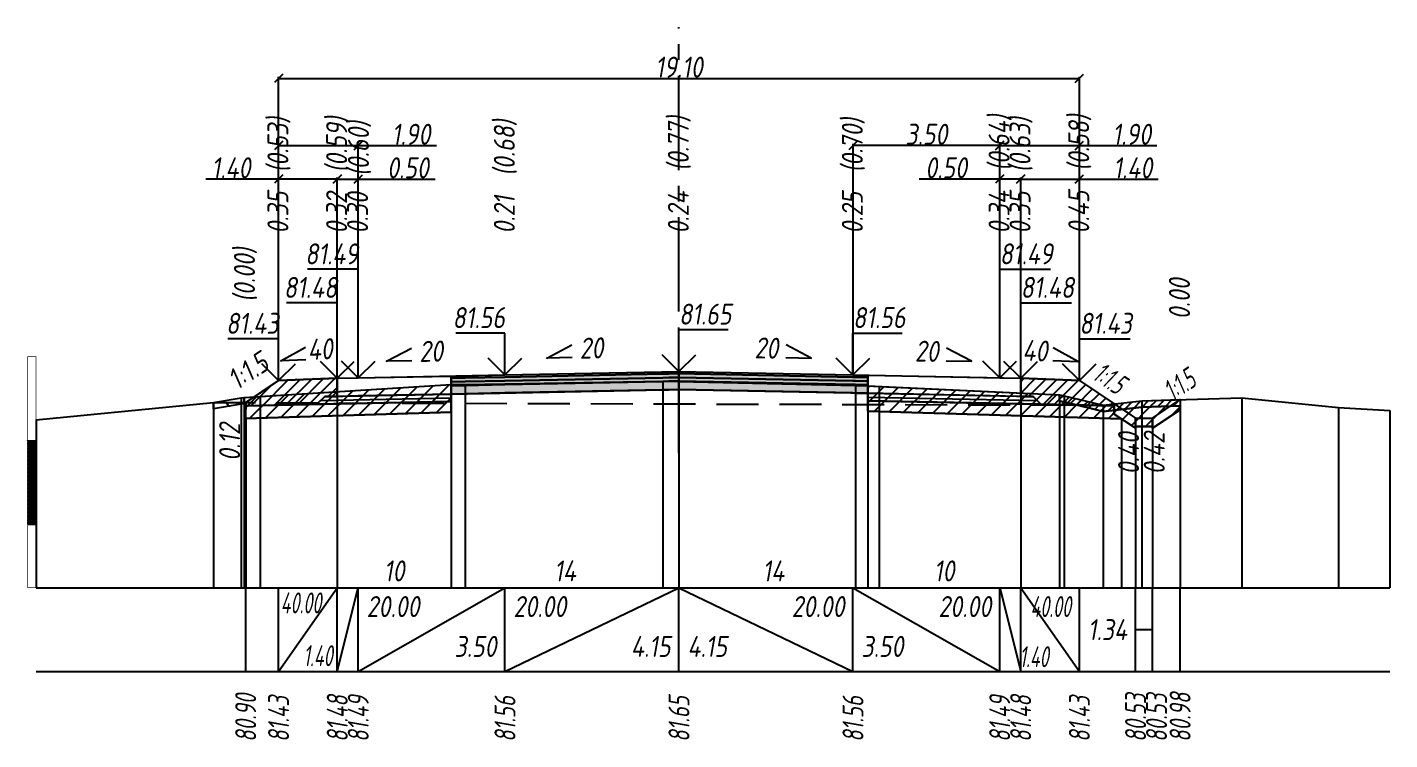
# Model space of a CAD drawing. Extents: x -717 to 1451, y -133302 to 233.
# Drawn here: x 77.4 to 239.9, y -28222.1 to -28137.2 of the extents above; entities that cross this region are included whole.
import ezdxf
from ezdxf.enums import TextEntityAlignment as Align

# ---------------------------------------------------------------- set-up
doc = ezdxf.new("R2010")
doc.units = 0
doc.linetypes.add('осевая2', pattern=[1.125, 0.75, -0.125, 0.125, -0.125])
doc.linetypes.add('штриховая', pattern=[0.75, 0.5, -0.25])
for name, color, linetype in [('Интерполированный поперечник', 2, 'Continuous'), ('Код_514', 1, 'Continuous'), ('Контур_0', 7, 'Continuous'), ('Контур_2521', 7, 'Continuous'), ('Контур_2564', 7, 'Continuous'), ('Контур_2660', 7, 'Continuous'), ('Контур_2665', 7, 'Continuous'), ('Контур_400', 7, 'Continuous'), ('Контур_508', 7, 'Continuous'), ('Контур_512', 7, 'Continuous'), ('Контур_513', 7, 'Continuous'), ('Красный поперечник', 1, 'Continuous'), ('Линейка абсолютных высот', 7, 'Continuous'), ('Объём_2501', 7, 'Continuous'), ('Объём_2564', 7, 'Continuous'), ('Объём_2650', 7, 'Continuous'), ('Объём_2660', 7, 'Continuous'), ('Объём_2661', 7, 'Continuous'), ('Объём_2662', 7, 'Continuous'), ('Объём_2663', 7, 'Continuous'), ('Объём_2664', 7, 'Continuous'), ('Объём_2665', 7, 'Continuous'), ('Объём_2666', 7, 'Continuous'), ('Объём_2753', 7, 'Continuous'), ('Ось', 1, 'осевая2'), ('Отметки покрытия', 7, 'Continuous'), ('Рабочие отметки', 7, 'Continuous'), ('Рабочие отметки доп.', 7, 'Continuous'), ('Слои выравнивания', 7, 'Continuous'), ('Таблица', 7, 'Continuous'), ('Уклоны проезжей части', 7, 'Continuous'), ('Черный поперечник', 3, 'Continuous')]:
    doc.layers.add(name, color=color, linetype=linetype)
for name, color, linetype, true_color in [('Контур_2540', 2, 'Continuous', 0xffff00), ('Контур_2560', 2, 'Continuous', 0xffff00), ('Контур_2561', 7, 'Continuous', 0xff8040), ('Контур_2562', 3, 'Continuous', 0x00ff00), ('Контур_2563', 7, 'Continuous', 0xff8000), ('Контур_2583', 3, 'Continuous', 0x00ff00), ('Контур_2584', 3, 'Continuous', 0x00ff00), ('Контур_2725', 7, 'Continuous', 0x323232), ('Контур_2736', 4, 'Continuous', 0x00ffff), ('Контур_2760', 7, 'Continuous', 0x323232), ('Контур_2761', 7, 'Continuous', 0x323232), ('Контур_2762', 7, 'Continuous', 0x323232), ('Контур_2763', 7, 'Continuous', 0x323232), ('Контур_402', 7, 'Continuous', 0xff6464), ('Контур_703', 4, 'Continuous', 0x00ffff), ('Контур_707', 4, 'Continuous', 0x00ffff), ('Контур_720', 131, 'Continuous', 0xaaffff), ('Объём_2500', 7, 'Continuous', 0xc0c0c0), ('Объём_2520', 7, 'Continuous', 0x80ffff), ('Объём_2540', 2, 'Continuous', 0xffff00), ('Объём_2560', 2, 'Continuous', 0xffff00), ('Объём_2561', 7, 'Continuous', 0xff8040), ('Объём_2562', 3, 'Continuous', 0x00ff00), ('Объём_2563', 7, 'Continuous', 0xff8000), ('Объём_2570', 7, 'Continuous', 0x80ff00), ('Объём_2583', 3, 'Continuous', 0x00ff00), ('Объём_2584', 3, 'Continuous', 0x00ff00), ('Объём_2591', 3, 'Continuous', 0x00ff00), ('Объём_2595', 3, 'Continuous', 0x00ff00), ('Объём_2600', 7, 'Continuous', 0x808000), ('Объём_2746', 2, 'Continuous', 0xffff00)]:
    doc.layers.add(name, color=color, linetype=linetype, true_color=true_color)
doc.styles.get("Standard").update_dxf_attribs({"font": 'txt', "height": 2.5})
doc.styles.add('М', font='romand.shx', dxfattribs={"width": 0.8, "oblique": 10, "height": 2.5})
doc.dimstyles.get("Standard").update_dxf_attribs({"dimtxt": 0.18, "dimasz": 0.18, "dimexe": 0.18, "dimexo": 0.0625, "dimgap": 0.09, "dimtad": 0, "dimtih": 1, "dimtoh": 1, "dimdec": 4, "dimzin": 0, "dimdsep": 46, "dimtxsty": 'Standard', "dimcen": 0.09, "dimadec": 0, "dimazin": 0, "dimtfac": 1, "dimtdec": 4, "dimtofl": 0, "dimtmove": 0, "dimatfit": 3, "dimfxl": 1, "dimtolj": 1, "dimtzin": 0, "dimarcsym": 0})

# ---------------------------------------------------------------- blocks, each defined once
blk = doc.blocks.new('_Oblique')
at = {"color": 0, "linetype": 'ByBlock', "lineweight": -2}
blk.add_line((-0.5, -0.5), (0.5, 0.5), dxfattribs=at)
blk = doc.blocks.new('*D2921')
at = {"color": 0, "lineweight": -2, "transparency": 16777216}
for p, q in [((195.92, -28179.04), (195.92, -28155.11)), ((195.92, -28155.29), (202.92, -28155.29)), ((202.92, -28179.32), (202.92, -28155.11)), ((202.92, -28155.29), (212.3, -28155.29))]:
    blk.add_line(p, q, dxfattribs=at)
at = {"layer": 'Defpoints', "color": 0, "transparency": 16777216}
for p in [(202.92, -28155.29), (195.92, -28179.1), (202.92, -28179.38)]:
    blk.add_point(p, dxfattribs=at)
at = {"color": 0, "lineweight": -2, "transparency": 16777216, "rotation": 180}
blk.add_blockref('_Oblique', (195.92, -28155.29), dxfattribs=at)
at = {"color": 0, "lineweight": -2, "transparency": 16777216}
blk.add_blockref('_Oblique', (202.92, -28155.29), dxfattribs=at)
at = {"color": 0, "transparency": 16777216, "insert": (209.29, -28153.95), "char_height": 2.5, "width": 0.69, "attachment_point": 5, "style": 'М'}
blk.add_mtext('\\A1;1.40', dxfattribs=at)
blk = doc.blocks.new('*D2922')
at = {"color": 0, "lineweight": -2, "transparency": 16777216}
for p, q in [((107.42, -28155.29), (98.74, -28155.29)), ((107.42, -28179.32), (107.42, -28155.11)), ((114.42, -28155.29), (107.42, -28155.29)), ((114.42, -28179.04), (114.42, -28155.11))]:
    blk.add_line(p, q, dxfattribs=at)
at = {"layer": 'Defpoints', "color": 0, "transparency": 16777216}
for p in [(114.42, -28155.29), (107.42, -28179.38), (114.42, -28179.1)]:
    blk.add_point(p, dxfattribs=at)
at = {"color": 0, "lineweight": -2, "transparency": 16777216, "rotation": 180}
blk.add_blockref('_Oblique', (107.42, -28155.29), dxfattribs=at)
at = {"color": 0, "lineweight": -2, "transparency": 16777216}
blk.add_blockref('_Oblique', (114.42, -28155.29), dxfattribs=at)
at = {"color": 0, "transparency": 16777216, "insert": (101.75, -28153.95), "char_height": 2.5, "width": 0.69, "attachment_point": 5, "style": 'М'}
blk.add_mtext('\\A1;1.40', dxfattribs=at)
blk = doc.blocks.new('*D2923')
at = {"color": 0, "lineweight": -2, "transparency": 16777216}
for p, q in [((193.42, -28155.29), (183.8, -28155.29)), ((193.42, -28178.99), (193.42, -28155.11)), ((195.92, -28155.29), (193.42, -28155.29)), ((195.92, -28179.04), (195.92, -28155.11))]:
    blk.add_line(p, q, dxfattribs=at)
at = {"layer": 'Defpoints', "color": 0, "transparency": 16777216}
for p in [(195.92, -28155.29), (193.42, -28179.05), (195.92, -28179.1)]:
    blk.add_point(p, dxfattribs=at)
at = {"color": 0, "lineweight": -2, "transparency": 16777216, "rotation": 180}
blk.add_blockref('_Oblique', (193.42, -28155.29), dxfattribs=at)
at = {"color": 0, "lineweight": -2, "transparency": 16777216}
blk.add_blockref('_Oblique', (195.92, -28155.29), dxfattribs=at)
at = {"color": 0, "transparency": 16777216, "insert": (187.03, -28153.95), "char_height": 2.5, "width": 0.72, "attachment_point": 5, "style": 'М'}
blk.add_mtext('\\A1;0.50', dxfattribs=at)
blk = doc.blocks.new('*D2924')
at = {"color": 0, "lineweight": -2, "transparency": 16777216}
for p, q in [((114.42, -28179.04), (114.42, -28155.11)), ((114.42, -28155.29), (116.92, -28155.29)), ((116.92, -28178.99), (116.92, -28155.11)), ((116.92, -28155.29), (126.08, -28155.29))]:
    blk.add_line(p, q, dxfattribs=at)
at = {"layer": 'Defpoints', "color": 0, "transparency": 16777216}
for p in [(116.92, -28155.29), (114.42, -28179.1), (116.92, -28179.05)]:
    blk.add_point(p, dxfattribs=at)
at = {"color": 0, "lineweight": -2, "transparency": 16777216, "rotation": 180}
blk.add_blockref('_Oblique', (114.42, -28155.29), dxfattribs=at)
at = {"color": 0, "lineweight": -2, "transparency": 16777216}
blk.add_blockref('_Oblique', (116.92, -28155.29), dxfattribs=at)
at = {"color": 0, "transparency": 16777216, "insert": (122.85, -28153.95), "char_height": 2.5, "width": 0.72, "attachment_point": 5, "style": 'М'}
blk.add_mtext('\\A1;0.50', dxfattribs=at)
blk = doc.blocks.new('*D2925')
at = {"color": 0, "lineweight": -2, "transparency": 16777216}
for p, q in [((175.92, -28178.64), (175.92, -28151.11)), ((193.42, -28151.29), (175.92, -28151.29)), ((193.42, -28178.99), (193.42, -28151.11))]:
    blk.add_line(p, q, dxfattribs=at)
at = {"layer": 'Defpoints', "color": 0, "transparency": 16777216}
for p in [(175.92, -28151.29), (175.92, -28178.7), (193.42, -28179.05)]:
    blk.add_point(p, dxfattribs=at)
at = {"color": 0, "lineweight": -2, "transparency": 16777216, "rotation": 180}
blk.add_blockref('_Oblique', (175.92, -28151.29), dxfattribs=at)
at = {"color": 0, "lineweight": -2, "transparency": 16777216}
blk.add_blockref('_Oblique', (193.42, -28151.29), dxfattribs=at)
at = {"color": 0, "transparency": 16777216, "insert": (184.67, -28149.95), "char_height": 2.5, "width": 0.75, "attachment_point": 5, "style": 'М'}
blk.add_mtext('\\A1;3.50', dxfattribs=at)
blk = doc.blocks.new('*D2926')
at = {"color": 0, "lineweight": -2, "transparency": 16777216}
for p, q in [((193.42, -28178.99), (193.42, -28151.11)), ((193.42, -28151.29), (202.92, -28151.29)), ((202.92, -28179.32), (202.92, -28151.11)), ((202.92, -28151.29), (212.17, -28151.29))]:
    blk.add_line(p, q, dxfattribs=at)
at = {"layer": 'Defpoints', "color": 0, "transparency": 16777216}
for p in [(193.42, -28151.29), (193.42, -28179.05), (202.92, -28179.38)]:
    blk.add_point(p, dxfattribs=at)
at = {"color": 0, "lineweight": -2, "transparency": 16777216, "rotation": 180}
blk.add_blockref('_Oblique', (193.42, -28151.29), dxfattribs=at)
at = {"color": 0, "lineweight": -2, "transparency": 16777216}
blk.add_blockref('_Oblique', (202.92, -28151.29), dxfattribs=at)
at = {"color": 0, "transparency": 16777216, "insert": (209.16, -28149.95), "char_height": 2.5, "width": 0.69, "attachment_point": 5, "style": 'М'}
blk.add_mtext('\\A1;1.90', dxfattribs=at)
blk = doc.blocks.new('*D2927')
at = {"color": 0, "lineweight": -2, "transparency": 16777216}
for p, q in [((107.42, -28179.32), (107.42, -28151.11)), ((107.42, -28151.29), (116.92, -28151.29)), ((116.92, -28178.99), (116.92, -28151.11)), ((116.92, -28151.29), (126.23, -28151.29))]:
    blk.add_line(p, q, dxfattribs=at)
at = {"layer": 'Defpoints', "color": 0, "transparency": 16777216}
for p in [(116.92, -28151.29), (107.42, -28179.38), (116.92, -28179.05)]:
    blk.add_point(p, dxfattribs=at)
at = {"color": 0, "lineweight": -2, "transparency": 16777216, "rotation": 180}
blk.add_blockref('_Oblique', (107.42, -28151.29), dxfattribs=at)
at = {"color": 0, "lineweight": -2, "transparency": 16777216}
blk.add_blockref('_Oblique', (116.92, -28151.29), dxfattribs=at)
at = {"color": 0, "transparency": 16777216, "insert": (123.22, -28149.95), "char_height": 2.5, "width": 0.69, "attachment_point": 5, "style": 'М'}
blk.add_mtext('\\A1;1.90', dxfattribs=at)
blk = doc.blocks.new('*D2928')
at = {"color": 0, "lineweight": -2, "transparency": 16777216}
for p, q in [((107.42, -28179.32), (107.42, -28143.11)), ((107.42, -28143.29), (202.92, -28143.29)), ((202.92, -28179.32), (202.92, -28143.11))]:
    blk.add_line(p, q, dxfattribs=at)
at = {"layer": 'Defpoints', "color": 0, "transparency": 16777216}
for p in [(202.92, -28143.29), (107.42, -28179.38), (202.92, -28179.38)]:
    blk.add_point(p, dxfattribs=at)
at = {"color": 0, "lineweight": -2, "transparency": 16777216, "rotation": 180}
blk.add_blockref('_Oblique', (107.42, -28143.29), dxfattribs=at)
at = {"color": 0, "lineweight": -2, "transparency": 16777216}
blk.add_blockref('_Oblique', (202.92, -28143.29), dxfattribs=at)
at = {"color": 0, "transparency": 16777216, "insert": (155.17, -28141.95), "char_height": 2.5, "width": 0.81, "attachment_point": 5, "style": 'М'}
blk.add_mtext('\\A1;19.10', dxfattribs=at)

msp = doc.modelspace()

# ---------------------------------------------------------------- hatches: boundary and pattern name
at = {"layer": 'Линейка абсолютных высот'}
h = msp.add_hatch(dxfattribs=at)
h.set_pattern_fill('ANSI37', scale=0.3, style=0)
h.set_pattern_definition([(45.00000125, (-1.506814, -350.447154), (-0.02651650593, 0.02651650477), []), (135.00000034, (-1.506814, -350.447154), (-0.02651650519, -0.026516505506), [])])
h.paths.add_polyline_path([(78.493, -28196.461), (78.493, -28186.461), (77.493, -28186.461), (77.493, -28196.461)])
at = {"layer": 'Объём_2563'}
h = msp.add_hatch(dxfattribs=at)
h.set_pattern_fill('ANSI31', color=256, scale=0.3)
h.paths.add_polyline_path([(107.416, -28179.322), (114.416, -28179.042), (114.416, -28181.192), (112.916, -28181.222), (111.997, -28182.14), (103.493, -28182.31), (103.493, -28181.937)])
h = msp.add_hatch(dxfattribs=at)
h.set_pattern_fill('ANSI31', color=256, scale=0.3)
h.paths.add_polyline_path([(207.076, -28182.315), (198.334, -28182.14), (197.416, -28181.222), (195.916, -28181.192), (195.916, -28179.042), (202.916, -28179.322), (207.076, -28182.095)])
at = {"layer": 'Объём_2570'}
h = msp.add_hatch(dxfattribs=at)
h.set_pattern_fill('ANSI31', color=256, scale=0.2)
h.paths.add_polyline_path([(214.928, -28182.331), (210.365, -28182.474), (205.771, -28182.992), (201.119, -28181.861), (200.561, -28181.778), (200.561, -28181.028), (201.119, -28181.111), (205.771, -28182.242), (210.365, -28181.724), (214.928, -28181.581)])
at = {"layer": 'Объём_2600'}
h = msp.add_hatch(dxfattribs=at)
h.set_pattern_fill('ANSI31', color=6, scale=0.4)
h.paths.add_polyline_path([(127.998, -28183.092), (103.493, -28183.827), (103.493, -28181.937), (103.323, -28181.936), (103.323, -28181.322), (105.224, -28181.21), (127.998, -28179.793)])
h = msp.add_hatch(dxfattribs=at)
h.set_pattern_fill('ANSI31', color=6, scale=0.4)
h.paths.add_polyline_path([(214.928, -28182.783), (211.617, -28184.991), (211.617, -28184.789), (209.617, -28184.789), (209.617, -28184.991), (207.919, -28183.859), (177.673, -28182.952), (177.673, -28179.939), (200.561, -28181.028), (200.561, -28181.778), (201.119, -28181.861), (205.771, -28182.992), (210.365, -28182.474), (214.928, -28182.331)])
h = msp.add_hatch(dxfattribs=at)
h.set_pattern_fill('HONEY', color=5, scale=0.3)
h.paths.add_polyline_path([(99.645, -28181.925), (103.323, -28181.936), (103.323, -28182.072), (102.967, -28182.115), (99.645, -28182.675)])
at = {"layer": 'Слои выравнивания'}
for color, points in [(2, [(127.998, -28178.77), (129.677, -28178.736), (134.416, -28178.642), (153.226, -28178.265), (153.949, -28178.251), (155.166, -28178.227), (155.166, -28178.477), (153.949, -28178.501), (153.226, -28178.515), (134.416, -28178.892), (129.677, -28178.986), (127.998, -28179.02)]), (3, [(127.998, -28179.02), (129.677, -28178.986), (134.416, -28178.892), (153.226, -28178.515), (153.949, -28178.501), (155.166, -28178.477), (155.166, -28178.927), (153.949, -28178.951), (153.226, -28178.965), (134.416, -28179.342), (129.677, -28179.436), (127.998, -28179.47)]), (4, [(127.998, -28179.47), (129.677, -28179.436), (134.416, -28179.342), (153.226, -28178.965), (153.949, -28178.951), (155.166, -28178.927), (155.166, -28179.377), (153.949, -28179.401), (153.226, -28179.415), (134.416, -28179.792), (129.677, -28179.886), (127.998, -28179.92)]), (5, [(127.998, -28179.92), (129.677, -28179.886), (134.416, -28179.792), (153.226, -28179.415), (153.949, -28179.401), (155.166, -28179.377), (155.166, -28180.377), (153.949, -28180.401), (153.226, -28180.415), (134.416, -28180.792), (129.677, -28180.886), (127.998, -28180.92)]), (2, [(155.166, -28178.227), (175.916, -28178.642), (176.224, -28178.648), (177.673, -28178.677), (177.673, -28178.927), (176.224, -28178.898), (175.916, -28178.892), (155.166, -28178.477)]), (3, [(155.166, -28178.477), (175.916, -28178.892), (176.224, -28178.898), (177.673, -28178.927), (177.673, -28179.377), (176.224, -28179.348), (175.916, -28179.342), (155.166, -28178.927)]), (4, [(155.166, -28178.927), (175.916, -28179.342), (176.224, -28179.348), (177.673, -28179.377), (177.673, -28179.827), (176.224, -28179.798), (175.916, -28179.792), (155.166, -28179.377)]), (5, [(155.166, -28179.377), (175.916, -28179.792), (176.224, -28179.798), (177.673, -28179.827), (177.673, -28180.827), (176.224, -28180.798), (175.916, -28180.792), (155.166, -28180.377)])]:
    msp.add_hatch(color=color, dxfattribs=at).paths.add_polyline_path(points)

# ---------------------------------------------------------------- linework, layer by layer
at = {"layer": 'Интерполированный поперечник', "linetype": 'штриховая', "ltscale": 10, "flags": 128}
msp.add_lwpolyline([(99.645, -28181.925), (205.771, -28182.242)], dxfattribs=at)
at = {"layer": 'Код_514'}
for p, q in [((103.493, -28214), (103.493, -28204)), ((107.416, -28214), (107.416, -28204)), ((107.416, -28214), (114.416, -28204)), ((114.416, -28214), (114.416, -28204)), ((114.416, -28214), (116.916, -28204)), ((116.916, -28214), (116.916, -28204)), ((116.916, -28214), (134.416, -28204)), ((134.416, -28214), (134.416, -28204)), ((134.416, -28214), (155.166, -28204)), ((155.166, -28214), (155.166, -28204)), ((155.166, -28204), (175.916, -28214)), ((175.916, -28214), (175.916, -28204)), ((175.916, -28204), (193.416, -28214)), ((193.416, -28214), (193.416, -28204)), ((193.416, -28204), (195.916, -28214)), ((195.916, -28214), (195.916, -28204)), ((195.916, -28204), (202.916, -28214)), ((202.916, -28214), (202.916, -28204)), ((209.617, -28214), (209.617, -28204)), ((211.617, -28214), (211.617, -28204)), ((214.928, -28214), (214.928, -28204)), ((209.617, -28209), (211.617, -28209))]:
    msp.add_line(p, q, dxfattribs=at)
at = {"layer": 'Контур_0', "color": 18, "true_color": 0x000000, "flags": 128}
for points in [[(116.916, -28181.142), (114.416, -28181.192), (114.416, -28179.042), (127.998, -28178.77), (127.998, -28180.92), (116.916, -28181.142), (116.916, -28181.142)], [(177.673, -28178.677), (195.916, -28179.042), (195.916, -28181.192), (177.673, -28180.827), (177.673, -28178.677), (177.673, -28178.677)], [(103.493, -28182.31), (111.997, -28182.14), (112.916, -28181.222), (114.416, -28181.192)], [(112.916, -28181.222), (127.998, -28180.92), (127.998, -28181.82), (111.997, -28182.14), (112.916, -28181.222), (112.916, -28181.222)], [(193.416, -28181.142), (197.416, -28181.222), (198.334, -28182.14), (177.673, -28181.727), (177.673, -28180.827), (193.416, -28181.142), (193.416, -28181.142)], [(195.916, -28181.192), (197.416, -28181.222), (198.334, -28182.14), (207.076, -28182.315)]]:
    msp.add_lwpolyline(points, dxfattribs=at)
at = {"layer": 'Контур_2521', "color": 18, "true_color": 0x000000, "flags": 128}
for points in [[(177.673, -28181.277), (197.875, -28181.681)], [(112.456, -28181.681), (127.998, -28181.37)]]:
    msp.add_lwpolyline(points, dxfattribs=at)
at = {"layer": 'Контур_2540', "flags": 128}
for points in [[(127.998, -28183.092), (103.493, -28183.827), (103.493, -28182.31), (127.998, -28181.82), (127.998, -28183.092), (127.998, -28183.092)], [(207.076, -28183.297), (207.919, -28183.859), (177.673, -28182.952), (177.673, -28181.727), (207.076, -28182.315), (207.076, -28183.297), (207.076, -28183.297)]]:
    msp.add_lwpolyline(points, dxfattribs=at)
at = {"layer": 'Контур_2560', "flags": 128}
for points in [[(107.416, -28179.322), (107.416, -28179.322), (107.416, -28179.322), (114.416, -28179.042)], [(195.916, -28179.042), (202.916, -28179.322), (202.916, -28179.322), (202.916, -28179.322)]]:
    msp.add_lwpolyline(points, dxfattribs=at)
at = {"layer": 'Контур_2561', "flags": 128}
for points in [[(114.416, -28179.042), (114.416, -28179.042), (107.416, -28179.322), (107.416, -28179.322), (114.416, -28179.042)], [(195.916, -28179.042), (195.916, -28179.042), (202.916, -28179.322), (202.916, -28179.322), (195.916, -28179.042)]]:
    msp.add_lwpolyline(points, dxfattribs=at)
at = {"layer": 'Контур_2562', "flags": 128}
for points in [[(107.416, -28179.322), (107.416, -28179.322), (107.416, -28179.322), (107.416, -28179.322), (107.416, -28179.322)], [(202.916, -28179.322), (202.916, -28179.322), (202.916, -28179.322), (202.916, -28179.322), (202.916, -28179.322)]]:
    msp.add_lwpolyline(points, dxfattribs=at)
at = {"layer": 'Контур_2563', "flags": 128}
for points in [[(107.416, -28179.322), (114.416, -28179.042), (114.416, -28181.192), (112.916, -28181.222), (111.997, -28182.14), (103.493, -28182.31), (103.493, -28181.937), (107.416, -28179.322), (107.416, -28179.322)], [(207.076, -28182.315), (198.334, -28182.14), (197.416, -28181.222), (195.916, -28181.192), (195.916, -28179.042), (202.916, -28179.322), (207.076, -28182.095), (207.076, -28182.315), (207.076, -28182.315)]]:
    msp.add_lwpolyline(points, dxfattribs=at)
at = {"layer": 'Контур_2564', "flags": 128}
for points in [[(107.416, -28179.322), (114.416, -28179.042)], [(195.916, -28179.042), (202.916, -28179.322)]]:
    msp.add_lwpolyline(points, dxfattribs=at)
at = {"layer": 'Контур_2583', "flags": 128}
for points in [[(207.076, -28182.095), (209.617, -28183.789), (209.617, -28184.991), (207.076, -28183.297), (207.076, -28182.095)], [(211.617, -28183.789), (214.928, -28181.581), (214.928, -28182.783), (211.617, -28184.991), (211.617, -28183.789)]]:
    msp.add_lwpolyline(points, dxfattribs=at)
at = {"layer": 'Контур_2584', "flags": 128}
msp.add_lwpolyline([(209.617, -28183.789), (211.617, -28183.789), (211.617, -28184.789), (209.617, -28184.789), (209.617, -28183.789)], dxfattribs=at)
at = {"layer": 'Контур_2660', "flags": 128}
for points in [[(177.673, -28182.952), (207.919, -28183.859)], [(103.493, -28183.827), (127.998, -28183.092)]]:
    msp.add_lwpolyline(points, dxfattribs=at)
at = {"layer": 'Контур_2665', "flags": 128}
for points in [[(107.416, -28179.322), (107.416, -28179.322)], [(202.916, -28179.322), (202.916, -28179.322)]]:
    msp.add_lwpolyline(points, dxfattribs=at)
at = {"layer": 'Контур_2725', "flags": 128}
msp.add_lwpolyline([(127.998, -28180.92), (129.677, -28180.886), (134.416, -28180.792), (153.226, -28180.415), (153.949, -28180.401), (155.166, -28180.377), (175.916, -28180.792), (176.224, -28180.798), (177.673, -28180.827)], dxfattribs=at)
at = {"layer": 'Контур_2736', "flags": 128}
for points in [[(107.416, -28179.322), (103.493, -28181.937)], [(202.916, -28179.322), (207.076, -28182.095), (207.076, -28182.095), (209.617, -28183.789)]]:
    msp.add_lwpolyline(points, dxfattribs=at)
at = {"layer": 'Контур_2760', "flags": 128}
msp.add_lwpolyline([(127.998, -28178.77), (129.677, -28178.736), (134.416, -28178.642), (153.226, -28178.265), (153.949, -28178.251), (155.166, -28178.227), (175.916, -28178.642), (176.224, -28178.648), (177.673, -28178.677)], dxfattribs=at)
at = {"layer": 'Контур_2761', "flags": 128}
msp.add_lwpolyline([(127.998, -28179.02), (129.677, -28178.986), (134.416, -28178.892), (153.226, -28178.515), (153.949, -28178.501), (155.166, -28178.477), (175.916, -28178.892), (176.224, -28178.898), (177.673, -28178.927)], dxfattribs=at)
msp.add_lwpolyline([(127.998, -28179.02), (129.677, -28178.986), (134.416, -28178.892), (153.226, -28178.515), (153.949, -28178.501), (155.166, -28178.477), (175.916, -28178.892), (176.224, -28178.898), (177.673, -28178.927)], dxfattribs=at)
at = {"layer": 'Контур_2762', "flags": 128}
msp.add_lwpolyline([(127.998, -28179.47), (129.677, -28179.436), (134.416, -28179.342), (153.226, -28178.965), (153.949, -28178.951), (155.166, -28178.927), (175.916, -28179.342), (176.224, -28179.348), (177.673, -28179.377)], dxfattribs=at)
msp.add_lwpolyline([(127.998, -28179.47), (129.677, -28179.436), (134.416, -28179.342), (153.226, -28178.965), (153.949, -28178.951), (155.166, -28178.927), (175.916, -28179.342), (176.224, -28179.348), (177.673, -28179.377)], dxfattribs=at)
at = {"layer": 'Контур_2763', "flags": 128}
msp.add_lwpolyline([(127.998, -28179.92), (129.677, -28179.886), (134.416, -28179.792), (153.226, -28179.415), (153.949, -28179.401), (155.166, -28179.377), (175.916, -28179.792), (176.224, -28179.798), (177.673, -28179.827)], dxfattribs=at)
msp.add_lwpolyline([(127.998, -28179.92), (129.677, -28179.886), (134.416, -28179.792), (153.226, -28179.415), (153.949, -28179.401), (155.166, -28179.377), (175.916, -28179.792), (176.224, -28179.798), (177.673, -28179.827)], dxfattribs=at)
at = {"layer": 'Контур_400', "flags": 128}
for points in [[(114.416, -28179.042), (116.916, -28178.992), (116.916, -28178.992), (116.916, -28178.992), (116.916, -28178.992), (116.916, -28178.992), (116.916, -28178.992), (134.416, -28178.642), (155.166, -28178.227)], [(155.166, -28178.227), (175.916, -28178.642), (193.416, -28178.992), (193.416, -28178.992), (193.416, -28178.992), (193.416, -28178.992), (193.416, -28178.992), (193.416, -28178.992), (195.916, -28179.042)]]:
    msp.add_lwpolyline(points, dxfattribs=at)
at = {"layer": 'Контур_402', "flags": 128}
msp.add_lwpolyline([(103.493, -28183.827), (127.998, -28183.092), (127.998, -28180.92), (155.166, -28180.377), (177.673, -28180.827), (177.673, -28182.952), (207.919, -28183.859)], dxfattribs=at)
at = {"layer": 'Контур_508', "flags": 128}
msp.add_lwpolyline([(103.493, -28183.827), (127.998, -28183.092), (127.998, -28180.92), (155.166, -28180.377), (177.673, -28180.827), (177.673, -28182.952), (207.919, -28183.859), (209.617, -28184.991), (209.617, -28184.789), (211.617, -28184.789), (211.617, -28184.991), (214.928, -28182.783)], dxfattribs=at)
at = {"layer": 'Контур_512', "flags": 128}
for points in [[(177.673, -28182.952), (207.919, -28183.859), (209.617, -28184.991), (209.617, -28184.789), (211.617, -28184.789), (211.617, -28184.991), (214.928, -28182.783)], [(103.493, -28183.827), (127.998, -28183.092)]]:
    msp.add_lwpolyline(points, dxfattribs=at)
at = {"layer": 'Контур_513', "flags": 128}
msp.add_lwpolyline([(103.493, -28183.827), (127.998, -28183.092), (127.998, -28180.92), (155.166, -28180.377), (177.673, -28180.827), (177.673, -28182.952), (207.919, -28183.859), (209.617, -28184.991), (209.617, -28184.789), (211.617, -28184.789), (211.617, -28184.991), (214.928, -28182.783)], dxfattribs=at)
at = {"layer": 'Контур_703', "flags": 128}
for points in [[(107.416, -28179.322), (103.493, -28181.937)], [(202.916, -28179.322), (207.076, -28182.095)], [(103.493, -28181.937), (103.493, -28182.722)], [(103.493, -28181.937), (103.493, -28182.722)], [(207.076, -28182.095), (209.617, -28183.789)]]:
    msp.add_lwpolyline(points, dxfattribs=at)
at = {"layer": 'Контур_707', "flags": 128}
for points in [[(103.493, -28182.722), (103.493, -28181.937)], [(211.617, -28183.789), (214.928, -28181.581)]]:
    msp.add_lwpolyline(points, dxfattribs=at)
at = {"layer": 'Контур_720', "flags": 128}
for points in [[(103.493, -28182.722), (103.493, -28182.722)], [(209.617, -28183.789), (211.617, -28183.789)]]:
    msp.add_lwpolyline(points, dxfattribs=at)
at = {"layer": 'Красный поперечник'}
for p, q in [((103.493, -28181.937), (107.416, -28179.322)), ((107.416, -28179.322), (114.416, -28179.042)), ((114.416, -28179.042), (116.916, -28178.992)), ((116.916, -28178.992), (134.416, -28178.642)), ((134.416, -28178.642), (155.166, -28178.227)), ((155.166, -28178.227), (175.916, -28178.642)), ((175.916, -28178.642), (193.416, -28178.992)), ((193.416, -28178.992), (195.916, -28179.042)), ((195.916, -28179.042), (202.916, -28179.322)), ((202.916, -28179.322), (209.617, -28183.789)), ((177.673, -28182.952), (177.673, -28204)), ((211.617, -28183.789), (214.928, -28181.581)), ((214.928, -28182.783), (214.928, -28204)), ((103.493, -28183.827), (103.493, -28204)), ((127.998, -28183.092), (127.998, -28204)), ((207.919, -28183.859), (207.919, -28204)), ((209.617, -28183.789), (211.617, -28183.789)), ((209.617, -28184.789), (209.617, -28204)), ((209.617, -28184.991), (209.617, -28204)), ((211.617, -28184.789), (211.617, -28204)), ((211.617, -28184.991), (211.617, -28204))]:
    msp.add_line(p, q, dxfattribs=at)
at = {"layer": 'Линейка абсолютных высот', "color": 7, "const_width": 0.1, "flags": 128}
for points in [[(78.493, -28186.461), (78.493, -28176.461), (77.493, -28176.461), (77.493, -28186.461), (78.493, -28186.461)], [(78.493, -28196.461), (78.493, -28186.461), (77.493, -28186.461), (77.493, -28196.461), (78.493, -28196.461)], [(78.493, -28204), (78.493, -28196.461), (77.493, -28196.461), (77.493, -28204), (78.493, -28204)]]:
    msp.add_lwpolyline(points, dxfattribs=at)
at = {"layer": 'Объём_2500', "color": 18, "true_color": 0x000000, "flags": 128}
for points in [[(116.916, -28181.142), (114.416, -28181.192), (114.416, -28179.042), (127.998, -28178.77), (127.998, -28180.92), (116.916, -28181.142), (116.916, -28181.142)], [(177.673, -28178.677), (195.916, -28179.042), (195.916, -28181.192), (177.673, -28180.827), (177.673, -28178.677), (177.673, -28178.677)]]:
    msp.add_lwpolyline(points, dxfattribs=at)
at = {"layer": 'Объём_2501', "flags": 128}
for points in [[(114.416, -28179.042), (116.916, -28178.992), (116.916, -28178.992), (116.916, -28178.992), (116.916, -28178.992), (116.916, -28178.992), (116.916, -28178.992), (134.416, -28178.642), (155.166, -28178.227)], [(155.166, -28178.227), (175.916, -28178.642), (193.416, -28178.992), (193.416, -28178.992), (193.416, -28178.992), (193.416, -28178.992), (193.416, -28178.992), (193.416, -28178.992), (195.916, -28179.042)]]:
    msp.add_lwpolyline(points, dxfattribs=at)
at = {"layer": 'Объём_2520', "color": 250, "flags": 128}
for points in [[(112.916, -28181.222), (127.998, -28180.92), (127.998, -28181.82), (111.997, -28182.14), (112.916, -28181.222), (112.916, -28181.222)], [(193.416, -28181.142), (197.416, -28181.222), (198.334, -28182.14), (177.673, -28181.727), (177.673, -28180.827), (193.416, -28181.142), (193.416, -28181.142)]]:
    msp.add_lwpolyline(points, dxfattribs=at)
at = {"layer": 'Объём_2540', "flags": 128}
for points in [[(127.998, -28183.092), (103.493, -28183.827), (103.493, -28182.31), (127.998, -28181.82), (127.998, -28183.092), (127.998, -28183.092)], [(207.076, -28183.297), (207.919, -28183.859), (177.673, -28182.952), (177.673, -28181.727), (207.076, -28182.315), (207.076, -28183.297), (207.076, -28183.297)]]:
    msp.add_lwpolyline(points, dxfattribs=at)
at = {"layer": 'Объём_2560', "flags": 128}
for points in [[(107.416, -28179.322), (107.416, -28179.322), (107.416, -28179.322), (114.416, -28179.042)], [(195.916, -28179.042), (202.916, -28179.322), (202.916, -28179.322), (202.916, -28179.322)]]:
    msp.add_lwpolyline(points, dxfattribs=at)
at = {"layer": 'Объём_2561', "flags": 128}
for points in [[(114.416, -28179.042), (114.416, -28179.042), (107.416, -28179.322), (107.416, -28179.322), (114.416, -28179.042)], [(195.916, -28179.042), (195.916, -28179.042), (202.916, -28179.322), (202.916, -28179.322), (195.916, -28179.042)]]:
    msp.add_lwpolyline(points, dxfattribs=at)
at = {"layer": 'Объём_2562', "flags": 128}
for points in [[(107.416, -28179.322), (107.416, -28179.322), (107.416, -28179.322), (107.416, -28179.322), (107.416, -28179.322)], [(202.916, -28179.322), (202.916, -28179.322), (202.916, -28179.322), (202.916, -28179.322), (202.916, -28179.322)]]:
    msp.add_lwpolyline(points, dxfattribs=at)
at = {"layer": 'Объём_2563', "color": 250, "flags": 128}
for points in [[(107.416, -28179.322), (114.416, -28179.042), (114.416, -28181.192), (112.916, -28181.222), (111.997, -28182.14), (103.493, -28182.31), (103.493, -28181.937), (107.416, -28179.322), (107.416, -28179.322)], [(207.076, -28182.315), (198.334, -28182.14), (197.416, -28181.222), (195.916, -28181.192), (195.916, -28179.042), (202.916, -28179.322), (207.076, -28182.095), (207.076, -28182.315), (207.076, -28182.315)]]:
    msp.add_lwpolyline(points, dxfattribs=at)
at = {"layer": 'Объём_2564', "flags": 128}
for points in [[(107.416, -28179.322), (114.416, -28179.042)], [(195.916, -28179.042), (202.916, -28179.322)]]:
    msp.add_lwpolyline(points, dxfattribs=at)
at = {"layer": 'Объём_2570', "flags": 128}
msp.add_lwpolyline([(214.928, -28182.331), (210.365, -28182.474), (205.771, -28182.992), (201.119, -28181.861), (200.561, -28181.778), (200.561, -28181.028), (201.119, -28181.111), (205.771, -28182.242), (210.365, -28181.724), (214.928, -28181.581), (214.928, -28182.331), (214.928, -28182.331)], dxfattribs=at)
at = {"layer": 'Объём_2583', "flags": 128}
for points in [[(207.076, -28182.095), (209.617, -28183.789), (209.617, -28184.991), (207.076, -28183.297), (207.076, -28182.095)], [(211.617, -28183.789), (214.928, -28181.581), (214.928, -28182.783), (211.617, -28184.991), (211.617, -28183.789)]]:
    msp.add_lwpolyline(points, dxfattribs=at)
at = {"layer": 'Объём_2584', "flags": 128}
msp.add_lwpolyline([(209.617, -28183.789), (211.617, -28183.789), (211.617, -28184.789), (209.617, -28184.789), (209.617, -28183.789)], dxfattribs=at)
at = {"layer": 'Объём_2591', "flags": 128}
for points in [[(207.076, -28182.095), (209.617, -28183.789)], [(211.617, -28183.789), (214.928, -28181.581)]]:
    msp.add_lwpolyline(points, dxfattribs=at)
at = {"layer": 'Объём_2595', "flags": 128}
msp.add_lwpolyline([(209.617, -28183.789), (211.617, -28183.789)], dxfattribs=at)
at = {"layer": 'Объём_2600', "color": 5, "flags": 128}
msp.add_lwpolyline([(99.645, -28181.925), (103.323, -28181.936), (103.323, -28182.072), (102.967, -28182.115), (99.645, -28182.675), (99.645, -28181.925), (99.645, -28181.925)], dxfattribs=at)
at = {"layer": 'Объём_2650', "color": 6, "flags": 128}
for points in [[(127.998, -28183.092), (103.493, -28183.827), (103.493, -28181.937), (103.323, -28181.936), (103.323, -28181.322), (105.224, -28181.21), (127.998, -28179.793), (127.998, -28183.092), (127.998, -28183.092)], [(214.928, -28182.783), (211.617, -28184.991), (211.617, -28184.789), (209.617, -28184.789), (209.617, -28184.991), (207.919, -28183.859), (177.673, -28182.952), (177.673, -28179.939), (200.561, -28181.028), (200.561, -28181.778), (201.119, -28181.861), (205.771, -28182.992), (210.365, -28182.474), (214.928, -28182.331), (214.928, -28182.783), (214.928, -28182.783)]]:
    msp.add_lwpolyline(points, dxfattribs=at)
at = {"layer": 'Объём_2660', "flags": 128}
for points in [[(177.673, -28182.952), (207.919, -28183.859)], [(103.493, -28183.827), (127.998, -28183.092)]]:
    msp.add_lwpolyline(points, dxfattribs=at)
at = {"layer": 'Объём_2661', "flags": 128}
for points in [[(107.416, -28179.322), (103.493, -28181.937), (103.493, -28182.722)], [(202.916, -28179.322), (207.076, -28182.095), (209.617, -28183.789)]]:
    msp.add_lwpolyline(points, dxfattribs=at)
at = {"layer": 'Объём_2662', "flags": 128}
for points in [[(103.493, -28182.722), (103.493, -28181.937)], [(211.617, -28183.789), (214.928, -28181.581)]]:
    msp.add_lwpolyline(points, dxfattribs=at)
at = {"layer": 'Объём_2663', "flags": 128}
msp.add_lwpolyline([(209.617, -28183.789), (211.617, -28183.789)], dxfattribs=at)
at = {"layer": 'Объём_2664', "flags": 128}
msp.add_lwpolyline([(209.617, -28183.789), (211.617, -28183.789)], dxfattribs=at)
at = {"layer": 'Объём_2665', "flags": 128}
for points in [[(107.416, -28179.322), (107.416, -28179.322)], [(202.916, -28179.322), (202.916, -28179.322)]]:
    msp.add_lwpolyline(points, dxfattribs=at)
at = {"layer": 'Объём_2666', "flags": 128}
for points in [[(107.416, -28179.322), (103.493, -28181.937)], [(202.916, -28179.322), (207.076, -28182.095), (207.076, -28182.095), (209.617, -28183.789)]]:
    msp.add_lwpolyline(points, dxfattribs=at)
at = {"layer": 'Объём_2746', "flags": 128}
for points in [[(127.998, -28183.092), (103.493, -28183.827), (103.493, -28181.937), (104.521, -28181.251), (127.998, -28179.793), (127.998, -28183.092), (127.998, -28183.092)], [(214.928, -28182.783), (211.617, -28184.991), (211.617, -28184.789), (209.617, -28184.789), (209.617, -28184.991), (207.919, -28183.859), (177.673, -28182.952), (177.673, -28179.939), (200.561, -28181.028), (200.561, -28181.778), (201.119, -28181.861), (205.771, -28182.992), (208.038, -28182.736), (209.617, -28183.789), (211.617, -28183.789), (213.748, -28182.368), (214.928, -28182.331), (214.928, -28182.783), (214.928, -28182.783)]]:
    msp.add_lwpolyline(points, dxfattribs=at)
at = {"layer": 'Объём_2753', "flags": 128}
for points in [[(127.998, -28178.77), (127.998, -28178.77)], [(177.673, -28178.677), (177.673, -28178.677)]]:
    msp.add_lwpolyline(points, dxfattribs=at)
at = {"layer": 'Ось', "ltscale": 15}
msp.add_line((155.166, -28187.971), (155.166, -28137.197), dxfattribs=at)
at = {"layer": 'Отметки покрытия', "color": 1}
for p, q in [((116.916, -28166.042), (110.866, -28166.042)), ((116.916, -28178.992), (116.916, -28166.042)), ((193.416, -28178.992), (193.416, -28166.042)), ((193.416, -28166.042), (199.466, -28166.042)), ((114.416, -28170.042), (108.366, -28170.042)), ((114.416, -28179.042), (114.416, -28170.042)), ((195.916, -28179.042), (195.916, -28170.042)), ((195.916, -28170.042), (201.966, -28170.042)), ((107.416, -28174.322), (101.366, -28174.322)), ((107.416, -28179.322), (107.416, -28174.322)), ((134.416, -28173.642), (128.566, -28173.642)), ((134.416, -28178.642), (134.416, -28173.642)), ((155.166, -28178.227), (155.166, -28173.227)), ((155.166, -28173.227), (161.016, -28173.227)), ((175.916, -28178.642), (175.916, -28173.642)), ((175.916, -28173.642), (181.766, -28173.642)), ((202.916, -28179.322), (202.916, -28174.322)), ((202.916, -28174.322), (208.966, -28174.322)), ((155.166, -28178.227), (153.166, -28176.227)), ((155.166, -28178.227), (157.166, -28176.227)), ((107.416, -28179.322), (105.416, -28177.322)), ((107.416, -28179.322), (109.416, -28177.322)), ((114.416, -28179.042), (112.416, -28177.042)), ((114.416, -28179.042), (116.416, -28177.042)), ((116.916, -28178.992), (114.916, -28176.992)), ((116.916, -28178.992), (118.916, -28176.992)), ((134.416, -28178.642), (132.416, -28176.642)), ((134.416, -28178.642), (136.416, -28176.642)), ((175.916, -28178.642), (173.916, -28176.642)), ((175.916, -28178.642), (177.916, -28176.642)), ((193.416, -28178.992), (191.416, -28176.992)), ((193.416, -28178.992), (195.416, -28176.992)), ((195.916, -28179.042), (193.916, -28177.042)), ((195.916, -28179.042), (197.916, -28177.042)), ((202.916, -28179.322), (200.916, -28177.322)), ((202.916, -28179.322), (204.916, -28177.322))]:
    msp.add_line(p, q, dxfattribs=at)
at = {"layer": 'Слои выравнивания'}
for p, q in [((114.416, -28179.042), (114.416, -28204)), ((127.998, -28178.77), (127.998, -28204)), ((155.166, -28178.227), (155.166, -28204)), ((177.673, -28178.677), (177.673, -28204)), ((195.916, -28179.042), (195.916, -28204))]:
    msp.add_line(p, q, dxfattribs=at)
at = {"layer": 'Слои выравнивания', "color": 2, "flags": 128}
for points in [[(127.998, -28178.77), (129.677, -28178.736), (134.416, -28178.642), (153.226, -28178.265), (153.949, -28178.251), (155.166, -28178.227), (155.166, -28178.477), (153.949, -28178.501), (153.226, -28178.515), (134.416, -28178.892), (129.677, -28178.986), (127.998, -28179.02)], [(155.166, -28178.227), (175.916, -28178.642), (176.224, -28178.648), (177.673, -28178.677), (177.673, -28178.927), (176.224, -28178.898), (175.916, -28178.892), (155.166, -28178.477)]]:
    msp.add_lwpolyline(points, close=True, dxfattribs=at)
at = {"layer": 'Слои выравнивания', "color": 3, "flags": 128}
for points in [[(127.998, -28179.02), (129.677, -28178.986), (134.416, -28178.892), (153.226, -28178.515), (153.949, -28178.501), (155.166, -28178.477), (155.166, -28178.927), (153.949, -28178.951), (153.226, -28178.965), (134.416, -28179.342), (129.677, -28179.436), (127.998, -28179.47)], [(155.166, -28178.477), (175.916, -28178.892), (176.224, -28178.898), (177.673, -28178.927), (177.673, -28179.377), (176.224, -28179.348), (175.916, -28179.342), (155.166, -28178.927)]]:
    msp.add_lwpolyline(points, close=True, dxfattribs=at)
at = {"layer": 'Слои выравнивания', "color": 4, "flags": 128}
for points in [[(127.998, -28179.47), (129.677, -28179.436), (134.416, -28179.342), (153.226, -28178.965), (153.949, -28178.951), (155.166, -28178.927), (155.166, -28179.377), (153.949, -28179.401), (153.226, -28179.415), (134.416, -28179.792), (129.677, -28179.886), (127.998, -28179.92)], [(155.166, -28178.927), (175.916, -28179.342), (176.224, -28179.348), (177.673, -28179.377), (177.673, -28179.827), (176.224, -28179.798), (175.916, -28179.792), (155.166, -28179.377)]]:
    msp.add_lwpolyline(points, close=True, dxfattribs=at)
at = {"layer": 'Слои выравнивания', "color": 5, "flags": 128}
for points in [[(127.998, -28179.92), (129.677, -28179.886), (134.416, -28179.792), (153.226, -28179.415), (153.949, -28179.401), (155.166, -28179.377), (155.166, -28180.377), (153.949, -28180.401), (153.226, -28180.415), (134.416, -28180.792), (129.677, -28180.886), (127.998, -28180.92)], [(155.166, -28179.377), (175.916, -28179.792), (176.224, -28179.798), (177.673, -28179.827), (177.673, -28180.827), (176.224, -28180.798), (175.916, -28180.792), (155.166, -28180.377)]]:
    msp.add_lwpolyline(points, close=True, dxfattribs=at)
at = {"layer": 'Таблица'}
for p, q in [((78.493, -28204), (239.928, -28204)), ((78.493, -28214), (239.928, -28214))]:
    msp.add_line(p, q, dxfattribs=at)
at = {"layer": 'Уклоны проезжей части', "color": 1, "flags": 128}
for points in [[(110.672, -28176.826), (107.675, -28176.946), (110.612, -28175.327)], [(123.296, -28176.949), (120.297, -28177.009), (123.266, -28175.45)], [(142.421, -28176.567), (139.422, -28176.627), (142.391, -28175.067)], [(167.91, -28176.567), (170.91, -28176.627), (167.94, -28175.067)], [(187.035, -28176.949), (190.035, -28177.009), (187.065, -28175.45)], [(199.742, -28176.909), (202.74, -28177.029), (199.802, -28175.41)]]:
    msp.add_lwpolyline(points, dxfattribs=at)
at = {"layer": 'Черный поперечник', "color": 7}
for p, q in [((153.226, -28179.385), (153.226, -28204)), ((155.166, -28179.428), (155.166, -28204)), ((103.323, -28181.322), (103.323, -28204)), ((105.224, -28181.21), (105.224, -28204)), ((127.998, -28179.793), (127.998, -28204)), ((129.677, -28179.768), (129.677, -28204)), ((176.224, -28179.904), (176.224, -28204)), ((177.673, -28179.939), (177.673, -28204)), ((179.041, -28180.001), (179.041, -28204)), ((200.561, -28181.028), (200.561, -28204)), ((201.119, -28181.111), (201.119, -28204)), ((99.645, -28181.925), (99.645, -28204)), ((102.967, -28181.365), (102.967, -28204)), ((205.771, -28182.242), (205.771, -28204)), ((210.365, -28181.724), (210.365, -28204)), ((222.295, -28181.352), (222.295, -28204)), ((233.815, -28182.536), (233.815, -28204)), ((239.928, -28182.864), (239.928, -28204)), ((78.493, -28184), (78.493, -28204))]:
    msp.add_line(p, q, dxfattribs=at)
at = {"layer": 'Черный поперечник', "flags": 128}
msp.add_lwpolyline([(78.493, -28184), (99.645, -28181.925), (102.967, -28181.365), (103.323, -28181.322), (105.224, -28181.21), (127.998, -28179.793), (129.677, -28179.768), (153.226, -28179.385), (155.166, -28179.428), (176.224, -28179.904), (177.673, -28179.939), (179.041, -28180.001), (200.561, -28181.028), (201.119, -28181.111), (205.771, -28182.242), (210.365, -28181.724), (222.295, -28181.352), (233.815, -28182.536), (239.928, -28182.864)], dxfattribs=at)

# ---------------------------------------------------------------- texts
at = {"layer": 'Код_514', "style": 'М', "oblique": 10}
for s, width, p in [('40.00', 0.6, (107.658, -28204.567)), ('20.00', 0.8, (117.916, -28205)), ('20.00', 0.8, (135.416, -28205))]:
    msp.add_text(s, height=2.5, dxfattribs=dict(at, width=width)).set_placement(p, align=Align.TOP_LEFT)
for s, width, p in [('20.00', 0.8, (174.916, -28205)), ('20.00', 0.8, (192.416, -28205)), ('40.00', 0.6, (201.916, -28205))]:
    msp.add_text(s, height=2.5, dxfattribs=dict(at, width=width)).set_placement(p, align=Align.TOP_RIGHT)
at = {"layer": 'Код_514', "style": 'М', "oblique": 10, "width": 0.8}
msp.add_text('1.34', height=2.5, dxfattribs=at).set_placement((206.266, -28209), align=Align.MIDDLE_CENTER)
at = {"layer": 'Код_514', "style": 'М', "oblique": 10}
for s, width, p in [('3.50', 0.8, (133.416, -28213)), ('4.15', 0.8, (154.166, -28213)), ('1.40', 0.6, (113.858, -28214.105))]:
    msp.add_text(s, height=2.5, dxfattribs=dict(at, width=width)).set_placement(p, align=Align.BOTTOM_RIGHT)
for s, width, p in [('4.15', 0.8, (156.166, -28213)), ('3.50', 0.8, (176.916, -28213)), ('1.40', 0.6, (195.762, -28214.227))]:
    msp.add_text(s, height=2.5, dxfattribs=dict(at, width=width)).set_placement(p, align=Align.BOTTOM_LEFT)
at = {"layer": 'Код_514', "style": 'М', "oblique": 10, "width": 0.7}
for s, p in [('80.90', (103.493, -28222.382)), ('81.43', (107.416, -28222.382)), ('81.48', (114.416, -28222.382)), ('81.49', (116.916, -28222.382)), ('81.56', (134.416, -28222.382)), ('81.65', (155.166, -28222.382)), ('81.56', (175.916, -28222.382)), ('81.49', (193.416, -28222.382)), ('81.48', (195.916, -28222.382)), ('81.43', (202.916, -28222.382)), ('80.53', (209.617, -28222.382)), ('80.53', (212.117, -28222.382)), ('80.98', (214.928, -28222.382))]:
    msp.add_text(s, height=2.5, rotation=90, dxfattribs=at).set_placement(p, align=Align.MIDDLE_LEFT)
at = {"layer": 'Отметки покрытия', "color": 1, "style": 'М', "oblique": 10, "width": 0.8}
for s, p in [('81.49', (116.916, -28166.207)), ('81.48', (114.416, -28170.207)), ('81.43', (107.416, -28174.487)), ('81.56', (134.416, -28173.807))]:
    msp.add_text(s, height=2.5, dxfattribs=at).set_placement(p, align=Align.BOTTOM_RIGHT)
for s, p in [('81.49', (193.416, -28166.207)), ('81.48', (195.916, -28170.207)), ('81.65', (155.166, -28173.392)), ('81.56', (175.916, -28173.807)), ('81.43', (202.916, -28174.487))]:
    msp.add_text(s, height=2.5, dxfattribs=at).set_placement(p, align=Align.BOTTOM_LEFT)
at = {"layer": 'Рабочие отметки', "color": 1, "style": 'М', "oblique": 10, "width": 0.8}
for s, p in [('0.35', (107.338, -28161.792)), ('0.32', (114.338, -28161.792)), ('0.30', (116.838, -28161.792)), ('0.24', (155.088, -28161.792)), ('0.25', (175.838, -28161.792)), ('0.34', (193.338, -28161.792)), ('0.35', (195.838, -28161.792)), ('0.45', (202.838, -28161.792)), ('0.21', (134.338, -28161.792)), ('0.00', (214.85, -28172.012))]:
    msp.add_text(s, height=2.5, rotation=90, dxfattribs=at).set_placement(p, align=Align.MIDDLE_LEFT)
for s, p in [('0.12', (101.579, -28184.386)), ('0.40', (208.781, -28185.46)), ('0.42', (211.841, -28185.46))]:
    msp.add_text(s, height=2.5, rotation=90, dxfattribs=at).set_placement(p, align=Align.MIDDLE_RIGHT)
at = {"layer": 'Рабочие отметки доп.', "color": 1, "style": 'М', "oblique": 10, "width": 0.8}
for s, p in [('(0.53)', (107.338, -28154.492)), ('(0.59)', (114.338, -28154.492)), ('(0.60)', (116.945, -28154.919)), ('(0.68)', (134.338, -28154.892)), ('(0.77)', (155.088, -28154.292)), ('(0.70)', (175.838, -28154.492)), ('(0.64)', (193.338, -28154.292)), ('(0.63)', (195.838, -28154.492)), ('(0.58)', (202.838, -28154.292)), ('(0.00)', (103.349, -28169.919))]:
    msp.add_text(s, height=2.5, rotation=90, dxfattribs=at).set_placement(p, align=Align.MIDDLE_LEFT)
at = {"layer": 'Слои выравнивания', "style": 'М', "oblique": 10, "width": 0.8}
for s, p in [('10', (121.207, -28204)), ('14', (141.582, -28204)), ('14', (166.419, -28204)), ('10', (186.794, -28204))]:
    msp.add_text(s, height=2.5, dxfattribs=at).set_placement(p, align=Align.BOTTOM_CENTER)
at = {"layer": 'Уклоны проезжей части', "color": 1, "style": 'М', "oblique": 10}
for s, rotation, width, p in [('40', 2.29061, 0.8, (112.455, -28177.559)), ('20', 1.14576, 0.8, (125.646, -28177.817)), ('20', 1.14576, 0.8, (144.771, -28177.434)), ('20', 358.85423, 0.8, (165.561, -28177.434)), ('20', 358.85423, 0.8, (184.686, -28177.817)), ('40', 357.70938, 0.8, (197.555, -28177.751)), ('1:1.5', 33.69007, 0.8, (104.9, -28179.797)), ('1:1.5', 326.30994, 0.6, (205.432, -28180.697)), ('1:1.5', 33.69007, 0.6, (215.967, -28181.453))]:
    msp.add_text(s, height=2.5, rotation=rotation, dxfattribs=dict(at, width=width)).set_placement(p, align=Align.BOTTOM_CENTER)

# ---------------------------------------------------------------- dimensions: what is measured, and where the dimension line sits
at = {"color": 5}
dim = msp.add_linear_dim(base=(202.916, -28143.289), p1=(107.416, -28179.384), p2=(202.916, -28179.384), angle=180, dimstyle='Standard', override={"dimtxt": 2.5, "dimasz": 1, "dimtad": 1, "dimdec": 2, "dimlfac": 0.2, "dimtxsty": 'М', "dimblk1": 'Oblique', "dimblk2": 'Oblique', "dimsah": 1}, dxfattribs=at)
dim.commit()
dim.dimension.update_dxf_attribs({"geometry": '*D2928', "text_midpoint": (155.166, -28141.949)})
for base, p1, p2, picture, middle in [((116.916, -28151.289), (107.416, -28179.384), (116.916, -28179.054), '*D2927', (123.22, -28151.289)), ((114.416, -28155.289), (107.416, -28179.384), (114.416, -28179.104), '*D2922', (101.745, -28155.289)), ((116.916, -28155.289), (114.416, -28179.104), (116.916, -28179.054), '*D2924', (122.85, -28155.289)), ((195.916, -28155.289), (193.416, -28179.054), (195.916, -28179.104), '*D2923', (187.03, -28155.289)), ((202.916, -28155.289), (195.916, -28179.104), (202.916, -28179.384), '*D2921', (209.293, -28155.289))]:
    dim = msp.add_linear_dim(base=base, p1=p1, p2=p2, angle=180, dimstyle='Standard', override={"dimtxt": 2.5, "dimasz": 1, "dimtad": 1, "dimdec": 2, "dimlfac": 0.2, "dimtxsty": 'М', "dimblk1": 'Oblique', "dimblk2": 'Oblique', "dimsah": 1}, dxfattribs=at)
    dim.commit()
    dim.dimension.update_dxf_attribs({"geometry": picture, "text_midpoint": middle, "dimtype": 160})
dim = msp.add_linear_dim(base=(175.916, -28151.289), p1=(193.416, -28179.054), p2=(175.916, -28178.704), dimstyle='Standard', override={"dimtxt": 2.5, "dimasz": 1, "dimtad": 1, "dimdec": 2, "dimlfac": 0.2, "dimtxsty": 'М', "dimblk1": 'Oblique', "dimblk2": 'Oblique', "dimsah": 1}, dxfattribs=at)
dim.commit()
dim.dimension.update_dxf_attribs({"geometry": '*D2925', "text_midpoint": (184.666, -28149.949)})
dim = msp.add_linear_dim(base=(193.416, -28151.289), p1=(202.916, -28179.384), p2=(193.416, -28179.054), dimstyle='Standard', override={"dimtxt": 2.5, "dimasz": 1, "dimtad": 1, "dimdec": 2, "dimlfac": 0.2, "dimtxsty": 'М', "dimblk1": 'Oblique', "dimblk2": 'Oblique', "dimsah": 1}, dxfattribs=at)
dim.commit()
dim.dimension.update_dxf_attribs({"geometry": '*D2926', "text_midpoint": (209.161, -28151.289), "dimtype": 160})

doc.saveas('drawing.dxf')
